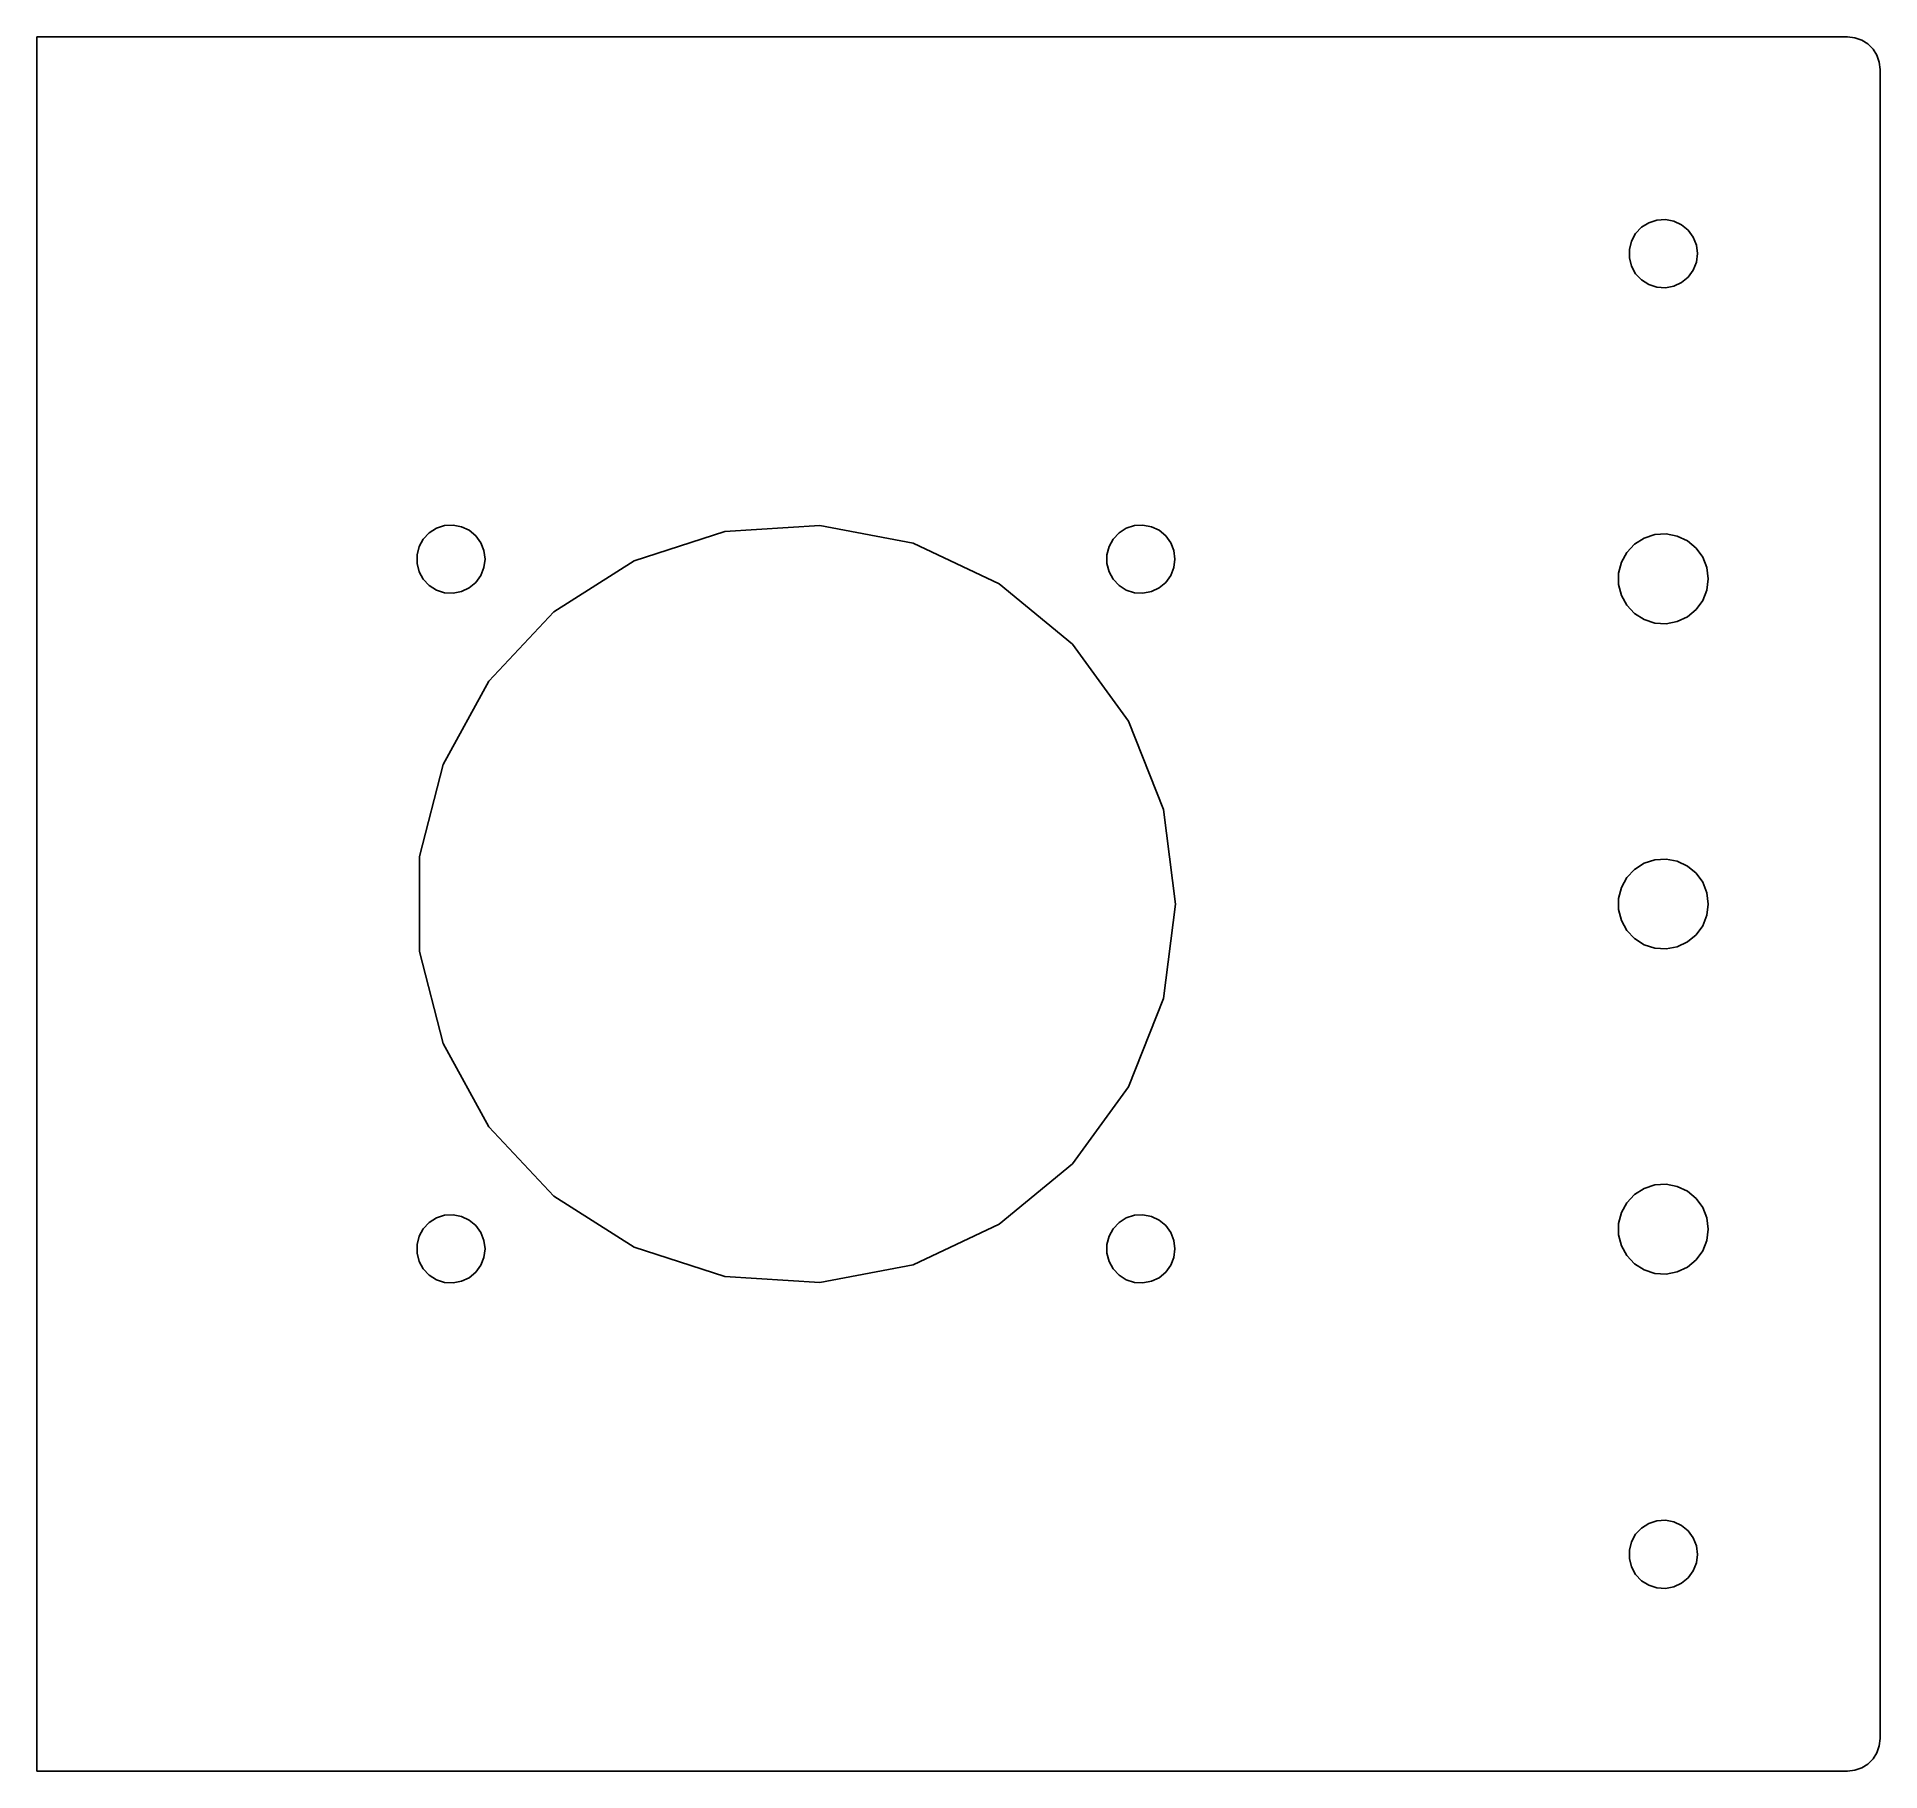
# Model space of a CAD drawing. Header units: metres. Extents: x -70 to 100, y -80 to 80.
import ezdxf

# ---------------------------------------------------------------- set-up
doc = ezdxf.new("R2010")
doc.units = ezdxf.units.M

msp = doc.modelspace()

# ---------------------------------------------------------------- linework, layer by layer
for p, q in [((97, 80), (-70, 80)), ((-70, 80), (-70, -80)), ((97.6676, 79.9248), (97, 80)), ((98.3017, 79.7029), (97.6676, 79.9248)), ((98.8705, 79.3455), (98.3017, 79.7029)), ((99.3455, 78.8705), (98.8705, 79.3455)), ((99.7029, 78.3017), (99.3455, 78.8705)), ((99.9248, 77.6676), (99.7029, 78.3017)), ((100, 77), (99.9248, 77.6676)), ((100, -77), (100, 77)), ((78.6588, 62.8502), (79.4097, 63.0942)), ((79.4097, 63.0942), (80.1978, 63.1438)), ((80.1978, 63.1438), (80.9734, 62.9958)), ((80.9734, 62.9958), (81.6879, 62.6596)), ((77.0712, 61.1596), (77.4516, 61.8515)), ((77.4516, 61.8515), (77.9921, 62.4271)), ((77.9921, 62.4271), (78.6588, 62.8502)), ((81.6879, 62.6596), (82.2962, 62.1563)), ((82.2962, 62.1563), (82.7604, 61.5175)), ((82.7604, 61.5175), (83.051, 60.7834)), ((76.8748, 60.3948), (77.0712, 61.1596)), ((76.8748, 59.6052), (76.8748, 60.3948)), ((77.0712, 58.8404), (76.8748, 59.6052)), ((83.051, 60.7834), (83.15, 60)), ((83.15, 60), (83.051, 59.2166)), ((77.4516, 58.1485), (77.0712, 58.8404)), ((77.9921, 57.5729), (77.4516, 58.1485)), ((82.2962, 57.8437), (81.6879, 57.3404)), ((82.7604, 58.4825), (82.2962, 57.8437)), ((83.051, 59.2166), (82.7604, 58.4825)), ((78.6588, 57.1498), (77.9921, 57.5729)), ((79.4097, 56.9058), (78.6588, 57.1498)), ((80.1978, 56.8562), (79.4097, 56.9058)), ((80.9734, 57.0042), (80.1978, 56.8562)), ((81.6879, 57.3404), (80.9734, 57.0042)), ((-34.3634, 33.6665), (-33.8229, 34.2421)), ((-33.8229, 34.2421), (-33.1562, 34.6652)), ((-33.1562, 34.6652), (-32.4052, 34.9092)), ((-32.4052, 34.9092), (-31.6172, 34.9588)), ((-31.6172, 34.9588), (-30.8416, 34.8108)), ((-30.8416, 34.8108), (-30.1271, 34.4746)), ((-30.1271, 34.4746), (-29.5187, 33.9713)), ((-14.9023, 31.6689), (-6.55833, 34.3801)), ((-6.55833, 34.3801), (2.19766, 34.9309)), ((2.19766, 34.9309), (10.8156, 33.287)), ((29.2666, 33.6665), (29.8071, 34.2421)), ((29.8071, 34.2421), (30.4738, 34.6652)), ((30.4738, 34.6652), (31.2247, 34.9092)), ((31.2247, 34.9092), (32.0128, 34.9588)), ((32.0128, 34.9588), (32.7884, 34.8108)), ((32.7884, 34.8108), (33.5029, 34.4746)), ((33.5029, 34.4746), (34.1112, 33.9713)), ((78.233, 33.755), (79.2224, 34.0765)), ((79.2224, 34.0765), (80.2606, 34.1418)), ((80.2606, 34.1418), (81.2824, 33.9469)), ((-34.9402, 32.2098), (-34.7438, 32.9746)), ((-34.7438, 32.9746), (-34.3634, 33.6665)), ((-29.5187, 33.9713), (-29.0546, 33.3325)), ((-29.0546, 33.3325), (-28.764, 32.5984)), ((-28.764, 32.5984), (-28.665, 31.815)), ((10.8156, 33.287), (18.7539, 29.5515)), ((28.6898, 32.2098), (28.8862, 32.9746)), ((28.8862, 32.9746), (29.2666, 33.6665)), ((34.1112, 33.9713), (34.5754, 33.3325)), ((34.5754, 33.3325), (34.866, 32.5984)), ((34.866, 32.5984), (34.965, 31.815)), ((76.1414, 31.5277), (76.6426, 32.4393)), ((76.6426, 32.4393), (77.3547, 33.1976)), ((77.3547, 33.1976), (78.233, 33.755)), ((81.2824, 33.9469), (82.2237, 33.504)), ((82.2237, 33.504), (83.0252, 32.8409)), ((83.0252, 32.8409), (83.6367, 31.9993)), ((-34.9402, 31.4202), (-34.9402, 32.2098)), ((-34.7438, 30.6554), (-34.9402, 31.4202)), ((-34.3634, 29.9635), (-34.7438, 30.6554)), ((-28.764, 31.0316), (-29.0546, 30.2975)), ((-28.665, 31.815), (-28.764, 31.0316)), ((-22.3098, 26.968), (-14.9023, 31.6689)), ((28.6898, 31.4202), (28.6898, 32.2098)), ((28.8862, 30.6554), (28.6898, 31.4202)), ((29.2666, 29.9635), (28.8862, 30.6554)), ((34.866, 31.0316), (34.5754, 30.2975)), ((34.965, 31.815), (34.866, 31.0316)), ((75.8827, 30.5201), (76.1414, 31.5277)), ((83.6367, 31.9993), (84.0196, 31.0321)), ((84.0196, 31.0321), (84.15, 30)), ((-33.8229, 29.3879), (-34.3634, 29.9635)), ((-33.1562, 28.9648), (-33.8229, 29.3879)), ((-32.4052, 28.7208), (-33.1562, 28.9648)), ((-30.1271, 29.1554), (-30.8416, 28.8192)), ((-29.5187, 29.6587), (-30.1271, 29.1554)), ((-29.0546, 30.2975), (-29.5187, 29.6587)), ((18.7539, 29.5515), (25.5139, 23.9591)), ((29.8071, 29.3879), (29.2666, 29.9635)), ((30.4738, 28.9648), (29.8071, 29.3879)), ((31.2247, 28.7208), (30.4738, 28.9648)), ((33.5029, 29.1554), (32.7884, 28.8192)), ((34.1112, 29.6587), (33.5029, 29.1554)), ((34.5754, 30.2975), (34.1112, 29.6587)), ((75.8827, 29.4799), (75.8827, 30.5201)), ((76.1414, 28.4723), (75.8827, 29.4799)), ((84.0196, 28.9679), (83.6367, 28.0007)), ((84.15, 30), (84.0196, 28.9679)), ((-31.6172, 28.6712), (-32.4052, 28.7208)), ((-30.8416, 28.8192), (-31.6172, 28.6712)), ((32.0128, 28.6712), (31.2247, 28.7208)), ((32.7884, 28.8192), (32.0128, 28.6712)), ((76.6426, 27.5607), (76.1414, 28.4723)), ((77.3547, 26.8024), (76.6426, 27.5607)), ((83.6367, 28.0007), (83.0252, 27.1591)), ((-28.3156, 20.5725), (-22.3098, 26.968)), ((78.233, 26.245), (77.3547, 26.8024)), ((79.2224, 25.9235), (78.233, 26.245)), ((80.2606, 25.8582), (79.2224, 25.9235)), ((81.2824, 26.0531), (80.2606, 25.8582)), ((82.2237, 26.496), (81.2824, 26.0531)), ((83.0252, 27.1591), (82.2237, 26.496)), ((25.5139, 23.9591), (30.6707, 16.8614)), ((-32.5422, 12.8844), (-28.3156, 20.5725)), ((30.6707, 16.8614), (33.9004, 8.70413)), ((-34.724, 4.38666), (-32.5422, 12.8844)), ((33.9004, 8.70413), (35, 0)), ((-34.724, -4.38666), (-34.724, 4.38666)), ((77.3547, 3.19762), (78.233, 3.75502)), ((78.233, 3.75502), (79.2224, 4.07648)), ((79.2224, 4.07648), (80.2606, 4.1418)), ((80.2606, 4.1418), (81.2824, 3.94688)), ((81.2824, 3.94688), (82.2237, 3.50395)), ((82.2237, 3.50395), (83.0252, 2.84087)), ((76.1414, 1.52771), (76.6426, 2.4393)), ((76.6426, 2.4393), (77.3547, 3.19762)), ((83.0252, 2.84087), (83.6367, 1.99927)), ((83.6367, 1.99927), (84.0196, 1.03206)), ((35, 0), (33.9004, -8.70413)), ((75.8827, 0.52013), (76.1414, 1.52771)), ((75.8827, -0.52013), (75.8827, 0.52013)), ((84.0196, 1.03206), (84.15, 0)), ((84.15, 0), (84.0196, -1.03206)), ((76.1414, -1.52771), (75.8827, -0.52013)), ((76.6426, -2.4393), (76.1414, -1.52771)), ((84.0196, -1.03206), (83.6367, -1.99927)), ((77.3547, -3.19762), (76.6426, -2.4393)), ((78.233, -3.75502), (77.3547, -3.19762)), ((83.0252, -2.84087), (82.2237, -3.50395)), ((83.6367, -1.99927), (83.0252, -2.84087)), ((-32.5422, -12.8844), (-34.724, -4.38666)), ((79.2224, -4.07648), (78.233, -3.75502)), ((80.2606, -4.1418), (79.2224, -4.07648)), ((81.2824, -3.94688), (80.2606, -4.1418)), ((82.2237, -3.50395), (81.2824, -3.94688)), ((33.9004, -8.70413), (30.6707, -16.8614)), ((-28.3156, -20.5725), (-32.5422, -12.8844)), ((30.6707, -16.8614), (25.5139, -23.9591)), ((-22.3098, -26.968), (-28.3156, -20.5725)), ((25.5139, -23.9591), (18.7539, -29.5515)), ((-14.9023, -31.6689), (-22.3098, -26.968)), ((76.6426, -27.5607), (77.3547, -26.8024)), ((77.3547, -26.8024), (78.233, -26.245)), ((78.233, -26.245), (79.2224, -25.9235)), ((79.2224, -25.9235), (80.2606, -25.8582)), ((80.2606, -25.8582), (81.2824, -26.0531)), ((81.2824, -26.0531), (82.2237, -26.496)), ((82.2237, -26.496), (83.0252, -27.1591)), ((83.0252, -27.1591), (83.6367, -28.0007)), ((-33.1562, -28.9648), (-32.4052, -28.7208)), ((-32.4052, -28.7208), (-31.6172, -28.6712)), ((-31.6172, -28.6712), (-30.8416, -28.8192)), ((-30.8416, -28.8192), (-30.1271, -29.1554)), ((30.4738, -28.9648), (31.2247, -28.7208)), ((31.2247, -28.7208), (32.0128, -28.6712)), ((32.0128, -28.6712), (32.7884, -28.8192)), ((32.7884, -28.8192), (33.5029, -29.1554)), ((75.8827, -29.4799), (76.1414, -28.4723)), ((76.1414, -28.4723), (76.6426, -27.5607)), ((83.6367, -28.0007), (84.0196, -28.9679)), ((-34.7438, -30.6554), (-34.3634, -29.9635)), ((-34.3634, -29.9635), (-33.8229, -29.3879)), ((-33.8229, -29.3879), (-33.1562, -28.9648)), ((-30.1271, -29.1554), (-29.5187, -29.6587)), ((-29.5187, -29.6587), (-29.0546, -30.2975)), ((-29.0546, -30.2975), (-28.764, -31.0316)), ((18.7539, -29.5515), (10.8156, -33.287)), ((28.8862, -30.6554), (29.2666, -29.9635)), ((29.2666, -29.9635), (29.8071, -29.3879)), ((29.8071, -29.3879), (30.4738, -28.9648)), ((33.5029, -29.1554), (34.1112, -29.6587)), ((34.1112, -29.6587), (34.5754, -30.2975)), ((34.5754, -30.2975), (34.866, -31.0316)), ((75.8827, -30.5201), (75.8827, -29.4799)), ((76.1414, -31.5277), (75.8827, -30.5201)), ((84.0196, -28.9679), (84.15, -30)), ((84.15, -30), (84.0196, -31.0321)), ((-34.9402, -31.4202), (-34.7438, -30.6554)), ((-34.9402, -32.2098), (-34.9402, -31.4202)), ((-34.7438, -32.9746), (-34.9402, -32.2098)), ((-28.764, -31.0316), (-28.665, -31.815)), ((-28.665, -31.815), (-28.764, -32.5984)), ((-6.55833, -34.3801), (-14.9023, -31.6689)), ((28.6898, -31.4202), (28.8862, -30.6554)), ((28.6898, -32.2098), (28.6898, -31.4202)), ((28.8862, -32.9746), (28.6898, -32.2098)), ((34.866, -31.0316), (34.965, -31.815)), ((34.965, -31.815), (34.866, -32.5984)), ((76.6426, -32.4393), (76.1414, -31.5277)), ((83.6367, -31.9993), (83.0252, -32.8409)), ((84.0196, -31.0321), (83.6367, -31.9993)), ((-34.3634, -33.6665), (-34.7438, -32.9746)), ((-33.8229, -34.2421), (-34.3634, -33.6665)), ((-29.5187, -33.9713), (-30.1271, -34.4746)), ((-29.0546, -33.3325), (-29.5187, -33.9713)), ((-28.764, -32.5984), (-29.0546, -33.3325)), ((10.8156, -33.287), (2.19766, -34.9309)), ((29.2666, -33.6665), (28.8862, -32.9746)), ((29.8071, -34.2421), (29.2666, -33.6665)), ((34.1112, -33.9713), (33.5029, -34.4746)), ((34.5754, -33.3325), (34.1112, -33.9713)), ((34.866, -32.5984), (34.5754, -33.3325)), ((77.3547, -33.1976), (76.6426, -32.4393)), ((78.233, -33.755), (77.3547, -33.1976)), ((79.2224, -34.0765), (78.233, -33.755)), ((81.2824, -33.9469), (80.2606, -34.1418)), ((82.2237, -33.504), (81.2824, -33.9469)), ((83.0252, -32.8409), (82.2237, -33.504)), ((-33.1562, -34.6652), (-33.8229, -34.2421)), ((-32.4052, -34.9092), (-33.1562, -34.6652)), ((-31.6172, -34.9588), (-32.4052, -34.9092)), ((-30.8416, -34.8108), (-31.6172, -34.9588)), ((-30.1271, -34.4746), (-30.8416, -34.8108)), ((2.19766, -34.9309), (-6.55833, -34.3801)), ((30.4738, -34.6652), (29.8071, -34.2421)), ((31.2247, -34.9092), (30.4738, -34.6652)), ((32.0128, -34.9588), (31.2247, -34.9092)), ((32.7884, -34.8108), (32.0128, -34.9588)), ((33.5029, -34.4746), (32.7884, -34.8108)), ((80.2606, -34.1418), (79.2224, -34.0765)), ((77.4516, -58.1485), (77.9921, -57.5729)), ((77.9921, -57.5729), (78.6588, -57.1498)), ((78.6588, -57.1498), (79.4097, -56.9058)), ((79.4097, -56.9058), (80.1978, -56.8562)), ((80.1978, -56.8562), (80.9734, -57.0042)), ((80.9734, -57.0042), (81.6879, -57.3404)), ((81.6879, -57.3404), (82.2962, -57.8437)), ((76.8748, -59.6052), (77.0712, -58.8404)), ((77.0712, -58.8404), (77.4516, -58.1485)), ((82.2962, -57.8437), (82.7604, -58.4825)), ((82.7604, -58.4825), (83.051, -59.2166)), ((83.051, -59.2166), (83.15, -60)), ((76.8748, -60.3948), (76.8748, -59.6052)), ((77.0712, -61.1596), (76.8748, -60.3948)), ((77.4516, -61.8515), (77.0712, -61.1596)), ((83.051, -60.7834), (82.7604, -61.5175)), ((83.15, -60), (83.051, -60.7834)), ((77.9921, -62.4271), (77.4516, -61.8515)), ((78.6588, -62.8502), (77.9921, -62.4271)), ((79.4097, -63.0942), (78.6588, -62.8502)), ((81.6879, -62.6596), (80.9734, -62.9958)), ((82.2962, -62.1563), (81.6879, -62.6596)), ((82.7604, -61.5175), (82.2962, -62.1563)), ((80.1978, -63.1438), (79.4097, -63.0942)), ((80.9734, -62.9958), (80.1978, -63.1438)), ((99.7029, -78.3017), (99.9248, -77.6676)), ((99.9248, -77.6676), (100, -77)), ((97.6676, -79.9248), (98.3017, -79.7029)), ((98.3017, -79.7029), (98.8705, -79.3455)), ((98.8705, -79.3455), (99.3455, -78.8705)), ((99.3455, -78.8705), (99.7029, -78.3017)), ((-70, -80), (97, -80)), ((97, -80), (97.6676, -79.9248))]:
    msp.add_line(p, q)

doc.saveas('drawing.dxf')
